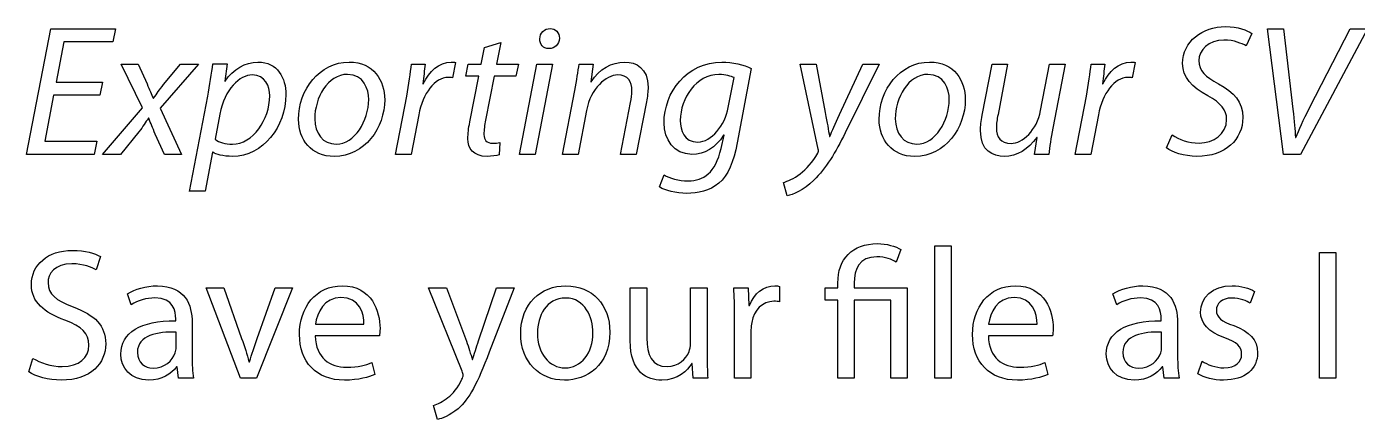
# Model space of a CAD drawing. Extents: x 0 to 808, y 79 to 394.
# Drawn here: x 754.06 to 782.39, y 275.83 to 284.17 of the extents above; entities that cross this region are included whole.
import ezdxf

# ---------------------------------------------------------------- set-up
doc = ezdxf.new("R2010")
doc.units = 0
doc.layers.add('Design_Template', color=7, linetype='CONTINUOUS')

msp = doc.modelspace()

# ---------------------------------------------------------------- linework, layer by layer
at = {"layer": 'Design_Template', "color": 7}
for points in [[(755.620924, 282.716295), (754.637161, 282.716295), (754.452384, 281.741354), (755.559618, 281.741354), (755.503755, 281.46005), (754.063634, 281.46005), (754.577288, 284.131303), (755.956962, 284.131303), (755.901099, 283.849999), (754.857462, 283.849999), (754.693024, 282.994202), (755.676787, 282.994202), (755.620924, 282.716295), (755.620924, 282.716295)], [(780.814875, 281.46005), (780.477405, 284.131303), (780.818026, 284.131303), (781.015123, 282.41886)], [(781.376657, 282.462159), (782.235516, 284.13102), (782.604212, 284.13102), (781.179561, 281.459201), (780.814875, 281.46005), (780.814875, 281.46005), (780.814875, 281.46005)], [(763.496755, 282.149159), (763.689268, 283.120987), (763.40852, 283.120987), (763.461232, 283.377953), (763.738256, 283.377953), (763.806437, 283.731139), (764.154793, 283.83783), (764.154793, 283.83783)], [(764.154793, 283.83783), (764.066272, 283.377953), (764.531797, 283.377953), (764.479086, 283.120987), (764.01356, 283.120987), (763.832793, 282.189345)], [(780.137643, 284.031969), (780.017323, 283.766514)], [(765.178663, 283.70765), (765.173506, 283.70765), (765.173506, 283.707367), (765.17322, 283.707367)], [(756.454859, 281.938889), (756.061526, 281.459201), (755.676501, 281.459201), (756.527051, 282.446311), (756.077855, 283.37767), (756.43853, 283.37767), (756.43853, 283.377953), (756.43853, 283.377953)], [(756.43853, 283.377953), (756.626459, 282.958544)], [(756.979972, 282.942413), (757.336922, 283.377953), (757.721948, 283.377953), (756.904055, 282.442632), (757.361846, 281.459201), (757.000312, 281.459201), (756.803215, 281.890779)], [(758.030197, 283.383047), (758.334436, 283.383047), (758.279146, 283.018257), (758.286308, 283.018257)], [(762.254304, 283.377953), (762.54651, 283.377953)], [(763.191944, 283.413894), (763.127486, 283.089291)], [(764.551564, 281.46005), (764.924844, 283.377953), (765.257731, 283.377953), (764.884451, 281.46005), (764.551564, 281.46005), (764.551564, 281.46005), (764.551564, 281.46005)], [(765.822664, 283.379368), (766.119741, 283.379368), (766.071612, 283.002975), (766.078774, 283.002975)], [(769.485848, 283.288241), (769.188771, 281.7023)], [(770.913077, 281.5741), (770.524327, 283.37767), (770.8681, 283.37767), (770.8681, 283.377953), (770.8681, 283.377953)], [(770.8681, 283.377953), (771.061186, 282.34726)], [(771.366284, 282.30764), (771.860457, 283.37767), (772.212824, 283.37767), (771.486604, 281.919079)], [(774.402369, 282.291509), (774.611211, 283.37767), (774.944098, 283.37767), (774.739267, 282.30764)], [(775.646253, 282.394522), (775.834755, 283.377953), (776.167355, 283.377953), (776.167355, 283.377953), (776.167355, 283.377953)], [(776.167355, 283.377953), (775.906661, 282.018129)], [(776.720256, 283.377953), (777.01275, 283.377953)], [(777.658183, 283.413894), (777.593725, 283.089291)], [(762.494372, 282.961657), (762.50669, 282.961657)], [(768.996545, 282.455933), (769.120589, 283.09297), (769.120589, 283.09297)], [(776.960611, 282.961657), (776.972356, 282.961657)], [(757.532873, 280.67472), (757.921622, 282.69705)], [(761.916261, 281.46005), (762.152891, 282.696767)], [(765.469724, 281.46005), (765.730418, 282.820439)], [(776.382786, 281.46005), (776.619416, 282.696767)], [(756.755087, 282.653185), (756.767406, 282.653185)], [(761.685073, 282.621489), (761.685073, 282.621489)], [(765.979367, 282.390843), (765.80261, 281.459201), (765.469724, 281.46005), (765.469724, 281.46005), (765.469724, 281.46005)], [(767.255623, 282.577907), (767.038473, 281.46005), (766.705586, 281.46005), (766.918152, 282.565738)], [(774.041695, 282.621489), (774.041695, 282.621489)], [(756.662842, 282.231796), (756.65568, 282.231796)], [(758.174582, 282.315847), (758.078325, 281.780691), (758.078325, 281.780691)], [(760.196251, 282.216797), (760.196251, 282.216797)], [(762.409574, 282.303961), (762.248574, 281.46005), (761.916261, 281.46005), (761.916261, 281.46005), (761.916261, 281.46005)], [(772.552873, 282.216797), (772.552873, 282.216797)], [(776.875241, 282.303961), (776.71424, 281.46005), (776.382786, 281.46005), (776.382786, 281.46005), (776.382786, 281.46005)], [(768.844139, 281.583439), (768.908023, 281.868705), (768.896278, 281.868705)], [(771.149707, 281.839838), (771.157442, 281.839838)], [(778.323669, 281.6024), (778.44399, 281.872384), (778.44399, 281.872384)], [(764.138464, 281.714469), (764.122135, 281.452409)], [(775.81814, 281.459201), (775.517052, 281.459201), (775.569191, 281.819462), (775.562029, 281.819462)], [(781.067834, 281.816066), (781.07958, 281.816066)], [(758.025327, 281.504764), (758.017592, 281.504764), (757.861462, 280.676135), (757.532586, 280.676135), (757.532586, 280.67472), (757.532873, 280.67472), (757.532873, 280.67472)], [(767.536084, 280.767262), (767.631767, 281.023944), (767.631767, 281.023944)], [(770.250455, 280.579066), (770.170528, 280.859803)], [(755.637826, 279.28971), (755.54157, 279.008406)], [(772.669755, 279.436871), (772.569488, 279.171415)], [(773.391105, 279.519507), (773.743472, 279.519507), (773.743472, 276.705056), (773.391105, 276.705056), (773.391105, 279.519507), (773.391105, 279.519507)], [(781.929271, 279.376875), (781.929271, 276.705056), (781.580056, 276.705056), (781.580056, 279.376875), (781.929271, 279.376875), (781.929271, 279.376875)], [(771.329615, 276.704773), (771.329615, 278.358352), (771.056602, 278.358352), (771.056602, 278.623807), (771.329615, 278.623807), (771.329615, 278.726537)], [(771.677971, 278.719745), (771.677971, 278.624656), (772.806118, 278.624656), (772.806118, 276.706471), (772.456903, 276.706471), (772.456903, 278.359484), (771.677971, 278.359484), (771.677971, 276.706471), (771.328755, 276.706471), (771.328755, 276.705056), (771.329615, 276.705056), (771.329615, 276.704773)], [(756.288989, 278.266093), (756.209062, 278.49589)], [(758.973567, 277.545288), (759.350571, 278.623524), (759.719267, 278.623524), (758.957238, 276.705056), (758.619194, 276.705056), (757.881802, 278.623524), (758.259093, 278.623524), (758.259093, 278.623524)], [(758.259093, 278.623524), (758.640107, 277.545288)], [(763.332317, 276.855896), (762.614405, 278.623524), (762.999431, 278.623524), (762.999431, 278.623524), (762.999431, 278.623524)], [(762.999431, 278.623524), (763.424563, 277.489819)], [(763.681533, 277.497743), (764.067704, 278.623524), (764.440984, 278.623524), (763.911001, 277.25606)], [(766.910704, 277.501139), (766.910704, 278.623241), (767.263071, 278.623241), (767.263071, 277.560853)], [(768.194122, 277.445954), (768.194122, 278.623241), (768.547062, 278.623241), (768.547062, 277.228043), (768.547062, 277.228043)], [(769.115433, 278.623241), (769.423682, 278.623241), (769.436001, 278.246849), (769.45233, 278.246849)], [(770.090887, 278.654937), (770.090887, 278.326372)], [(777.264563, 278.266093), (777.184636, 278.49589)], [(780.196944, 278.548812), (780.108422, 278.295242)], [(757.236369, 277.925359), (757.236369, 277.964979)], [(757.586158, 277.88206), (757.586158, 277.16465), (757.586158, 277.16465)], [(769.480978, 277.727824), (769.480978, 276.704773), (769.131762, 276.704773), (769.131762, 278.024693), (769.131762, 278.024693)], [(778.211943, 277.925359), (778.211943, 277.964979)], [(778.561159, 277.88206), (778.561159, 277.16465), (778.561159, 277.16465)], [(757.244677, 277.352281), (757.244677, 277.684525), (757.244677, 277.684525)], [(761.573347, 277.600756), (760.20857, 277.600756), (760.20857, 277.600756), (760.20857, 277.600756)], [(760.212294, 277.850929), (761.243612, 277.850929), (761.243612, 277.850929)], [(764.93659, 277.660469), (764.93659, 277.660469)], [(766.477551, 277.680562), (766.477551, 277.680562)], [(775.898926, 277.600756), (774.534149, 277.600756), (774.534149, 277.600756), (774.534149, 277.600756)], [(774.537873, 277.850929), (775.569191, 277.850929), (775.569191, 277.850929)], [(778.220251, 277.352281), (778.220251, 277.684525), (778.220251, 277.684525)], [(754.109184, 276.836651), (754.195986, 277.12503), (754.195986, 277.12503)], [(758.79681, 277.053714), (758.809129, 277.053714)], [(761.412061, 277.034187), (761.472507, 276.784296)], [(763.549467, 277.097296), (763.557202, 277.097296)], [(768.562818, 276.704773), (768.249985, 276.704773), (768.229932, 277.017207), (768.22277, 277.017207)], [(775.73764, 277.034187), (775.798086, 276.784296)], [(778.992594, 276.797597), (779.081974, 277.062204), (779.081974, 277.062204)], [(757.617384, 276.704773), (757.296243, 276.704773), (757.268168, 276.946456), (757.256422, 276.946456)], [(778.592958, 276.704773), (778.27239, 276.704773), (778.243742, 276.946456), (778.231424, 276.946456)], [(762.811502, 275.828882), (762.722407, 276.122355)]]:
    msp.add_lwpolyline(points, dxfattribs=at)
for points in [[(764.985291, 283.913675), (764.989301, 284.040459), (765.086131, 284.135548), (765.205878, 284.135548)], [(765.205878, 284.135548), (765.326772, 284.135548), (765.402975, 284.047535), (765.402975, 283.92924)], [(778.668874, 283.390122), (778.668874, 283.866413), (779.086272, 284.174885), (779.583596, 284.174885)], [(779.583596, 284.174885), (779.843717, 284.174885), (780.041387, 284.095928), (780.137643, 284.031969)], [(765.17322, 283.707367), (765.061207, 283.707367), (764.985291, 283.794814), (764.985291, 283.913675)], [(765.402975, 283.92924), (765.398964, 283.798776), (765.306718, 283.70765), (765.178663, 283.70765)], [(779.547213, 283.890186), (779.214327, 283.890186), (779.014079, 283.671991), (779.014079, 283.45408)], [(780.017323, 283.766514), (779.932812, 283.814058), (779.764363, 283.893582), (779.547213, 283.890186)], [(757.921622, 282.69705), (757.962016, 282.926848), (758.002123, 283.188058), (758.030197, 283.383047)], [(758.286308, 283.018257), (758.463064, 283.268431), (758.720607, 283.423233), (758.985026, 283.423233)], [(758.985026, 283.423233), (759.406434, 283.423233), (759.582617, 283.082216), (759.582617, 282.729596)], [(759.851046, 282.204911), (759.851046, 282.835438), (760.297091, 283.421818), (760.927055, 283.421818)], [(760.927055, 283.421818), (761.452454, 283.421818), (761.685073, 283.029294), (761.685073, 282.621489)], [(762.152891, 282.696767), (762.201019, 282.946658), (762.233391, 283.199944), (762.254304, 283.377953)], [(762.54651, 283.377953), (762.530754, 283.243244), (762.515284, 283.109101), (762.494372, 282.961657)], [(762.50669, 282.961657), (762.631021, 283.223717), (762.839577, 283.421535), (763.100271, 283.421535)], [(763.100271, 283.421535), (763.128346, 283.421535), (763.167879, 283.417573), (763.191944, 283.413894)], [(765.730418, 282.820439), (765.774535, 283.034388), (765.7986, 283.220604), (765.822664, 283.379368)], [(766.078774, 283.002975), (766.251806, 283.27211), (766.513074, 283.42295), (766.797259, 283.42295)], [(766.797259, 283.42295), (767.029879, 283.42295), (767.291432, 283.29192), (767.291432, 282.887228)], [(767.631481, 282.127085), (767.62747, 282.77714), (768.113335, 283.423233), (768.863619, 283.423233)], [(768.863619, 283.423233), (769.087931, 283.423233), (769.333728, 283.35984), (769.485848, 283.288241)], [(772.20824, 282.204911), (772.20824, 282.835438), (772.653713, 283.421818), (773.283676, 283.421818)], [(773.283676, 283.421818), (773.809075, 283.421818), (774.041695, 283.029294), (774.041695, 282.621489)], [(776.619416, 282.696767), (776.667545, 282.946658), (776.699917, 283.199944), (776.720256, 283.377953)], [(777.01275, 283.377953), (776.99642, 283.243244), (776.980951, 283.109101), (776.960611, 282.961657)], [(776.972356, 282.961657), (777.09726, 283.223717), (777.305243, 283.421535), (777.565937, 283.421535)], [(777.565937, 283.421535), (777.594585, 283.421535), (777.634119, 283.417573), (777.658183, 283.413894)], [(779.206592, 282.704126), (778.861387, 282.886945), (778.668874, 283.100328), (778.668874, 283.390122)], [(779.014079, 283.45408), (779.014079, 283.236169), (779.150729, 283.113346), (779.431477, 282.958544)], [(756.626459, 282.958544), (756.679744, 282.835155), (756.718705, 282.74035), (756.755087, 282.653185)], [(758.864992, 283.148155), (758.604298, 283.148155), (758.274562, 282.851003), (758.174582, 282.315847)], [(759.238272, 282.704409), (759.238272, 282.906755), (759.146026, 283.148155), (758.864992, 283.148155)], [(760.890672, 283.16089), (760.473275, 283.160041), (760.192241, 282.656864), (760.196251, 282.216797)], [(761.344452, 282.625734), (761.344452, 282.847041), (761.240461, 283.16089), (760.890672, 283.16089)], [(763.039538, 283.096649), (762.749623, 283.096649), (762.493512, 282.75167), (762.409574, 282.303961)], [(763.127486, 283.089291), (763.107433, 283.094102), (763.075347, 283.096649), (763.039538, 283.096649)], [(766.641415, 283.147872), (766.405358, 283.147872), (766.067888, 282.866568), (765.979367, 282.390843)], [(766.946227, 282.811383), (766.946227, 283.006088), (766.869451, 283.147872), (766.641415, 283.147872)], [(768.799448, 283.156928), (768.313869, 283.156928), (767.980983, 282.656864), (767.976972, 282.181987)], [(769.120589, 283.09297), (769.060143, 283.12127), (768.939822, 283.156928), (768.799448, 283.156928)], [(773.247866, 283.16089), (772.829896, 283.160041), (772.548862, 282.656864), (772.552873, 282.216797)], [(773.701073, 282.625734), (773.701073, 282.847041), (773.597082, 283.16089), (773.247866, 283.16089)], [(777.505204, 283.096649), (777.215862, 283.096649), (776.959751, 282.75167), (776.875241, 282.303961)], [(777.593725, 283.089291), (777.573672, 283.094102), (777.541014, 283.096649), (777.505204, 283.096649)], [(779.431477, 282.958544), (779.764363, 282.784498), (779.949141, 282.574511), (779.949141, 282.245097)], [(756.767406, 282.653185), (756.843609, 282.760443), (756.883143, 282.827797), (756.979972, 282.942413)], [(759.582617, 282.729596), (759.582617, 282.055769), (759.093028, 281.417317), (758.447308, 281.417317)], [(758.447595, 281.677961), (758.876737, 281.677961), (759.238272, 282.201515), (759.238272, 282.704409)], [(766.918152, 282.565738), (766.934482, 282.641299), (766.946227, 282.732426), (766.946227, 282.811383)], [(767.291432, 282.887228), (767.291432, 282.804025), (767.275103, 282.680919), (767.255623, 282.577907)], [(779.603936, 282.204628), (779.603936, 282.402729), (779.488199, 282.54989), (779.206592, 282.704126)], [(761.685073, 282.621489), (761.685073, 282.030581), (761.259368, 281.415902), (760.609638, 281.415902)], [(760.654615, 281.677961), (761.047375, 281.677961), (761.344452, 282.177742), (761.344452, 282.625734)], [(768.350252, 281.72211), (768.63501, 281.72211), (768.928363, 282.079541), (768.996545, 282.455933)], [(774.041695, 282.621489), (774.041695, 282.030581), (773.617135, 281.415902), (772.966259, 281.415902)], [(773.011236, 281.677961), (773.403996, 281.677961), (773.701073, 282.177742), (773.701073, 282.625734)], [(775.01629, 281.69296), (775.257504, 281.69296), (775.566326, 281.970302), (775.646253, 282.394522)], [(781.015123, 282.41886), (781.046922, 282.144914), (781.063251, 281.990395), (781.067834, 281.816066)], [(781.07958, 281.816066), (781.147762, 281.982754), (781.228548, 282.180855), (781.376657, 282.462159)], [(756.65568, 282.231796), (756.59466, 282.140669), (756.53937, 282.053788), (756.454859, 281.938889)], [(756.803215, 281.890779), (756.738758, 282.033978), (756.71097, 282.108973), (756.662842, 282.231796)], [(760.609638, 281.415902), (760.124059, 281.415902), (759.851046, 281.77305), (759.851046, 282.204911)], [(760.196251, 282.216797), (760.196251, 281.903514), (760.369284, 281.677961), (760.654615, 281.677961)], [(763.455789, 281.789181), (763.455789, 281.900684), (763.468108, 282.010488), (763.496755, 282.149159)], [(763.832793, 282.189345), (763.81274, 282.081805), (763.796983, 281.983037), (763.796983, 281.88427)], [(768.22191, 281.460899), (767.832588, 281.460899), (767.631481, 281.785785), (767.631481, 282.127085)], [(767.976972, 282.181987), (767.976972, 281.972283), (768.053748, 281.72211), (768.350252, 281.72211)], [(771.061186, 282.34726), (771.105303, 282.125387), (771.129367, 281.982754), (771.149707, 281.839838)], [(771.157442, 281.839838), (771.210154, 281.962944), (771.266017, 282.09737), (771.366284, 282.30764)], [(772.966259, 281.415902), (772.481253, 281.415902), (772.20824, 281.77305), (772.20824, 282.204911)], [(772.552873, 282.216797), (772.552873, 281.903514), (772.725905, 281.677961), (773.011236, 281.677961)], [(774.365987, 281.970302), (774.365987, 282.060863), (774.378305, 282.164441), (774.402369, 282.291509)], [(774.739267, 282.30764), (774.715202, 282.200382), (774.703457, 282.109256), (774.703457, 282.026053)], [(779.949141, 282.245097), (779.949141, 281.781257), (779.579872, 281.416468), (778.973973, 281.416468)], [(779.01809, 281.701451), (779.322902, 281.701451), (779.603936, 281.879459), (779.603936, 282.204628)], [(763.796983, 281.88427), (763.796983, 281.769371), (763.852846, 281.698054), (763.981761, 281.698054)], [(768.896278, 281.868705), (768.727829, 281.595608), (768.491199, 281.460899), (768.22191, 281.460899)], [(771.486604, 281.919079), (771.277763, 281.502783), (771.081526, 281.166011), (770.816248, 280.911876)], [(774.87563, 281.41477), (774.627254, 281.41477), (774.365987, 281.534197), (774.365987, 281.970302)], [(774.703457, 282.026053), (774.703457, 281.827952), (774.787968, 281.69296), (775.01629, 281.69296)], [(775.906661, 282.018129), (775.866268, 281.80418), (775.839053, 281.617965), (775.81814, 281.459201)], [(778.44399, 281.872384), (778.588947, 281.777295), (778.793205, 281.701451), (779.01809, 281.701451)], [(758.078325, 281.780691), (758.162836, 281.713337), (758.290892, 281.677961), (758.447595, 281.677961)], [(763.865451, 281.417034), (763.568948, 281.417034), (763.455789, 281.595608), (763.455789, 281.789181)], [(763.981761, 281.698054), (764.037624, 281.698054), (764.094347, 281.7023), (764.138464, 281.714469)], [(768.145421, 280.89716), (768.470572, 280.89716), (768.727256, 281.064414), (768.844139, 281.583439)], [(769.188771, 281.7023), (769.108844, 281.297607), (769.000269, 281.016869), (768.796011, 280.846502)], [(770.900759, 281.486086), (770.917088, 281.517782), (770.917088, 281.541555), (770.913077, 281.5741)], [(775.562029, 281.819462), (775.38871, 281.570138), (775.132313, 281.41477), (774.87563, 281.41477)], [(778.973973, 281.416468), (778.701533, 281.42043), (778.436255, 281.507311), (778.323669, 281.6024)], [(758.447308, 281.417317), (758.23818, 281.417317), (758.102103, 281.460333), (758.025327, 281.504764)], [(764.122135, 281.452409), (764.061688, 281.433165), (763.961421, 281.417034), (763.865451, 281.417034)], [(770.527479, 281.046019), (770.655534, 281.145635), (770.796194, 281.299588), (770.900759, 281.486086)], [(767.631767, 281.023944), (767.748077, 280.952628), (767.94059, 280.89716), (768.145421, 280.89716)], [(770.170528, 280.859803), (770.254466, 280.8915), (770.39484, 280.943006), (770.527479, 281.046019)], [(768.117919, 280.63227), (767.880716, 280.63227), (767.660128, 280.687455), (767.536084, 280.767262)], [(768.796011, 280.846502), (768.602925, 280.679814), (768.342231, 280.63227), (768.117919, 280.63227)], [(770.816248, 280.911876), (770.599671, 280.693681), (770.363041, 280.602838), (770.250455, 280.579066)], [(771.329615, 278.726537), (771.329615, 279.233959), (771.630702, 279.56309), (772.176155, 279.56309)], [(772.176155, 279.56309), (772.356922, 279.56309), (772.569488, 279.508187), (772.669755, 279.436871)], [(754.165047, 278.695407), (754.165047, 279.111985), (754.514263, 279.420457), (755.040235, 279.420457)], [(755.040235, 279.420457), (755.317258, 279.420457), (755.517506, 279.356781), (755.637826, 279.28971)], [(772.159826, 279.282352), (771.785973, 279.282352), (771.677971, 279.024821), (771.677971, 278.719745)], [(772.569488, 279.171415), (772.484977, 279.230846), (772.332858, 279.282352), (772.159826, 279.282352)], [(755.027916, 279.135191), (754.658647, 279.135191), (754.518846, 278.916997), (754.518846, 278.734744)], [(755.54157, 279.008406), (755.453048, 279.055951), (755.272854, 279.135191), (755.027916, 279.135191)], [(754.518846, 278.734744), (754.518846, 278.48457), (754.682711, 278.362597), (755.056564, 278.219398)], [(754.879521, 277.938094), (754.43806, 278.09233), (754.165047, 278.318448), (754.165047, 278.695407)], [(756.209062, 278.49589), (756.370062, 278.59862), (756.602395, 278.66654), (756.847619, 278.66654)], [(756.847619, 278.66654), (757.4412, 278.66654), (757.586158, 278.266093), (757.586158, 277.88206)], [(759.8711, 277.632169), (759.8711, 278.211474), (760.216305, 278.666823), (760.78267, 278.666823)], [(760.78267, 278.666823), (761.416644, 278.666823), (761.585666, 278.115819), (761.585666, 277.763199)], [(764.579639, 277.6483), (764.579639, 278.290714), (765.004771, 278.667106), (765.542489, 278.667106)], [(765.542489, 278.667106), (766.10026, 278.667106), (766.477551, 278.266659), (766.477551, 277.680562)], [(769.131762, 278.024693), (769.131762, 278.251377), (769.127178, 278.445233), (769.115433, 278.623241)], [(769.45233, 278.246849), (769.540851, 278.50438), (769.753417, 278.666823), (769.990048, 278.666823)], [(769.990048, 278.666823), (770.030441, 278.666823), (770.058229, 278.662861), (770.090887, 278.654937)], [(774.196679, 277.632169), (774.196679, 278.211474), (774.541884, 278.666823), (775.107676, 278.666823)], [(775.107676, 278.666823), (775.742223, 278.666823), (775.911245, 278.115819), (775.911245, 277.763199)], [(777.184636, 278.49589), (777.34535, 278.59862), (777.577396, 278.66654), (777.823194, 278.66654)], [(777.823194, 278.66654), (778.416774, 278.66654), (778.561159, 278.266093), (778.561159, 277.88206)], [(779.049316, 278.105065), (779.049316, 278.414669), (779.302275, 278.667672), (779.719673, 278.667672)], [(779.719673, 278.667672), (779.916196, 278.667672), (780.088942, 278.612487), (780.196944, 278.548812)], [(755.056564, 278.219398), (755.514354, 278.045352), (755.746974, 277.826874), (755.746974, 277.4352)], [(756.794908, 278.409292), (756.61414, 278.409292), (756.425638, 278.35354), (756.288989, 278.266093)], [(757.236369, 277.964979), (757.236369, 278.124026), (757.192824, 278.409292), (756.794908, 278.409292)], [(760.754023, 278.417782), (760.397072, 278.417782), (760.240369, 278.093462), (760.212294, 277.850929)], [(761.243612, 277.850929), (761.247623, 278.072803), (761.151366, 278.417782), (760.754023, 278.417782)], [(765.535613, 278.406462), (765.117357, 278.405896), (764.93659, 278.024693), (764.93659, 277.660469)], [(766.116876, 277.669525), (766.116876, 277.993845), (765.953011, 278.406462), (765.535613, 278.406462)], [(769.970567, 278.337975), (769.721618, 278.337975), (769.545435, 278.15176), (769.497307, 277.890267)], [(770.090887, 278.326372), (770.054505, 278.33373), (770.018695, 278.337975), (769.970567, 278.337975)], [(775.079601, 278.417782), (774.722651, 278.417782), (774.565948, 278.093462), (774.537873, 277.850929)], [(775.569191, 277.850929), (775.573775, 278.072803), (775.477518, 278.417782), (775.079601, 278.417782)], [(777.770482, 278.409292), (777.590288, 278.409292), (777.401213, 278.35354), (777.264563, 278.266093)], [(778.211943, 277.964979), (778.211943, 278.124026), (778.168399, 278.409292), (777.770482, 278.409292)], [(779.711078, 278.406462), (779.502237, 278.406462), (779.385927, 278.287601), (779.385927, 278.144968)], [(779.385927, 278.144968), (779.385927, 277.985921), (779.502237, 277.915171), (779.754623, 277.820082)], [(780.108422, 278.295242), (780.031646, 278.342786), (779.891273, 278.406462), (779.711078, 278.406462)], [(755.388591, 277.406617), (755.388591, 277.656224), (755.243634, 277.799423), (754.879521, 277.938094)], [(756.069261, 277.211912), (756.069261, 277.675751), (756.486658, 277.929321), (757.236369, 277.925359)], [(769.497307, 277.890267), (769.489572, 277.842439), (769.480978, 277.786971), (769.480978, 277.727824)], [(777.044262, 277.211912), (777.044262, 277.675751), (777.461659, 277.929321), (778.211943, 277.925359)], [(779.56297, 277.562268), (779.213754, 277.685374), (779.049316, 277.874702), (779.049316, 278.105065)], [(757.244677, 277.684525), (756.859651, 277.691883), (756.422201, 277.624528), (756.422201, 277.252381)], [(760.826215, 276.660907), (760.22805, 276.660907), (759.8711, 277.053431), (759.8711, 277.632169)], [(760.20857, 277.600756), (760.216305, 277.129275), (760.521976, 276.93457), (760.874343, 276.93457)], [(761.585666, 277.763199), (761.585666, 277.691883), (761.577358, 277.636697), (761.573347, 277.600756)], [(765.51069, 276.66119), (764.984718, 276.66119), (764.579639, 277.042111), (764.579639, 277.6483)], [(764.93659, 277.660469), (764.93659, 277.240495), (765.181241, 276.923533), (765.527019, 276.923533)], [(766.477551, 277.680562), (766.477551, 276.970511), (765.980799, 276.66119), (765.51069, 276.66119)], [(765.527019, 276.923533), (765.864489, 276.923533), (766.116876, 277.235967), (766.116876, 277.669525)], [(775.151794, 276.660907), (774.553629, 276.660907), (774.196679, 277.053431), (774.196679, 277.632169)], [(774.534149, 277.600756), (774.541884, 277.129275), (774.847555, 276.93457), (775.199922, 276.93457)], [(775.911245, 277.763199), (775.911245, 277.691883), (775.902937, 277.636697), (775.898926, 277.600756)], [(778.220251, 277.684525), (777.834653, 277.691883), (777.397775, 277.624528), (777.397775, 277.252381)], [(779.754623, 277.820082), (780.092093, 277.693581), (780.264266, 277.527176), (780.264266, 277.241061)], [(755.746974, 277.4352), (755.746974, 277.022867), (755.437579, 276.662322), (754.799021, 276.662322)], [(754.822226, 276.950984), (755.179749, 276.950984), (755.388591, 277.137199), (755.388591, 277.406617)], [(757.224623, 277.240495), (757.237515, 277.276436), (757.244677, 277.316339), (757.244677, 277.352281)], [(758.640107, 277.545288), (758.704565, 277.370959), (758.756417, 277.212195), (758.79681, 277.053714)], [(758.809129, 277.053714), (758.852673, 277.212478), (758.909969, 277.370959), (758.973567, 277.545288)], [(763.424563, 277.489819), (763.46868, 277.363318), (763.516809, 277.212478), (763.549467, 277.097296)], [(763.557202, 277.097296), (763.593585, 277.212195), (763.633405, 277.359073), (763.681533, 277.497743)], [(767.580488, 276.660341), (767.275676, 276.660341), (766.910704, 276.827029), (766.910704, 277.501139)], [(767.263071, 277.560853), (767.263071, 277.196064), (767.37623, 276.950135), (767.696798, 276.950135)], [(768.162323, 277.26738), (768.181803, 277.319169), (768.194122, 277.381996), (768.194122, 277.445954)], [(778.200771, 277.240495), (778.212516, 277.276436), (778.220251, 277.316339), (778.220251, 277.352281)], [(779.924504, 277.209648), (779.924504, 277.376053), (779.823664, 277.467179), (779.56297, 277.562268)], [(754.195986, 277.12503), (754.352689, 277.029942), (754.581585, 276.950984), (754.822226, 276.950984)], [(756.662269, 276.660907), (756.268935, 276.660907), (756.069261, 276.93457), (756.069261, 277.211912)], [(756.422201, 277.252381), (756.422201, 277.026546), (756.574893, 276.919571), (756.755087, 276.919571)], [(756.755087, 276.919571), (757.008047, 276.919571), (757.168474, 277.078618), (757.224623, 277.240495)], [(757.586158, 277.16465), (757.586158, 276.998245), (757.59332, 276.836085), (757.617384, 276.704773)], [(760.874343, 276.93457), (761.127302, 276.93457), (761.279422, 276.978152), (761.412061, 277.034187)], [(763.911001, 277.25606), (763.657469, 276.598364), (763.485869, 276.261026), (763.245228, 276.055001)], [(768.22277, 277.017207), (768.130524, 276.862688), (767.925693, 276.660341), (767.580488, 276.660341)], [(767.696798, 276.950135), (767.933428, 276.950135), (768.097866, 277.112578), (768.162323, 277.26738)], [(768.547062, 277.228043), (768.547062, 277.029942), (768.551073, 276.855896), (768.562818, 276.704773)], [(775.199922, 276.93457), (775.452881, 276.93457), (775.605001, 276.978152), (775.73764, 277.034187)], [(777.638416, 276.660907), (777.245083, 276.660907), (777.044262, 276.93457), (777.044262, 277.211912)], [(777.397775, 277.252381), (777.397775, 277.026546), (777.549894, 276.919571), (777.730662, 276.919571)], [(777.730662, 276.919571), (777.983621, 276.919571), (778.143475, 277.078618), (778.200771, 277.240495)], [(778.561159, 277.16465), (778.561159, 276.998245), (778.568894, 276.836085), (778.592958, 276.704773)], [(779.081974, 277.062204), (779.185966, 276.995132), (779.371316, 276.923816), (779.5475, 276.923816)], [(780.264266, 277.241061), (780.264266, 276.904855), (779.998988, 276.662322), (779.538046, 276.662322)], [(779.5475, 276.923816), (779.804183, 276.923816), (779.924504, 277.050318), (779.924504, 277.209648)], [(754.799021, 276.662322), (754.538327, 276.662322), (754.253568, 276.741563), (754.109184, 276.836651)], [(757.256422, 276.946456), (757.147847, 276.795899), (756.939865, 276.660907), (756.662269, 276.660907)], [(761.472507, 276.784296), (761.347603, 276.728545), (761.135037, 276.660907), (760.826215, 276.660907)], [(763.328307, 276.681284), (763.344636, 276.717225), (763.356381, 276.745242), (763.356381, 276.764769)], [(763.356381, 276.764769), (763.356381, 276.784579), (763.349219, 276.812596), (763.332317, 276.855896)], [(775.798086, 276.784296), (775.673182, 276.728545), (775.460616, 276.660907), (775.151794, 276.660907)], [(778.231424, 276.946456), (778.123422, 276.795899), (777.914866, 276.660907), (777.638416, 276.660907)], [(779.538046, 276.662322), (779.32548, 276.662322), (779.128384, 276.717225), (778.992594, 276.797597)], [(763.031803, 276.292722), (763.128059, 276.36885), (763.24838, 276.502709), (763.328307, 276.681284)], [(762.722407, 276.122355), (762.811502, 276.150089), (762.927239, 276.205841), (763.031803, 276.292722)], [(763.245228, 276.055001), (763.07191, 275.90501), (762.900023, 275.845297), (762.811502, 275.828882)]]:
    msp.add_open_spline(points, degree=3, dxfattribs=at)

doc.saveas('drawing.dxf')
